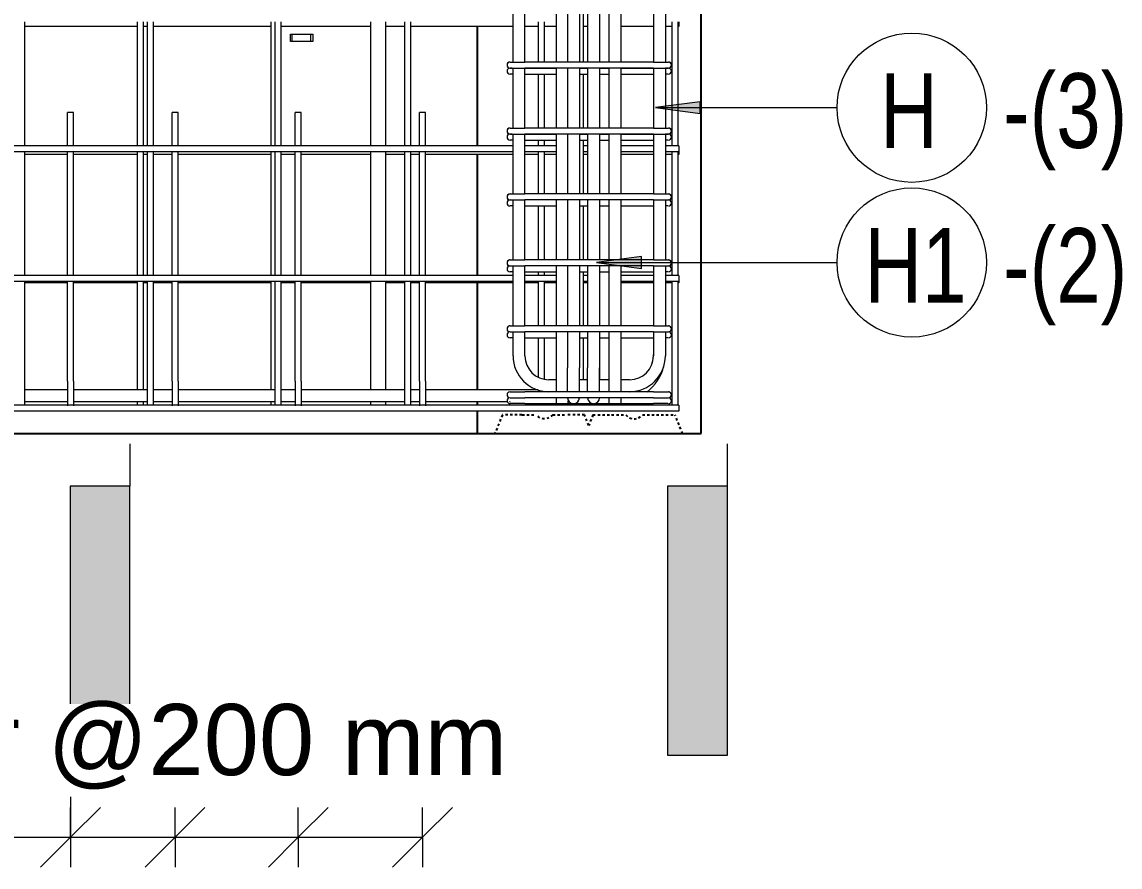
# Model space of a CAD drawing. Header units: millimetres. Extents: x 1454 to 26503, y -2036 to 18825.
# Drawn here: x 4929 to 6399, y -1975 to -844 of the extents above; entities that cross this region are included whole.
import ezdxf

# ---------------------------------------------------------------- set-up
doc = ezdxf.new("R2010")
doc.units = ezdxf.units.MM
doc.linetypes.add('Dash', pattern=[6.36, 3.18, -3.18])
for name, color, linetype, lineweight in [('A-ANNO-DIMS', 211, 'Continuous', 9), ('A-ANNO-DIMS-40', 211, 'Continuous', 9), ('A-GENM', 13, 'Continuous', 18), ('A-WALL', 113, 'Continuous', 25), ('A-WALL-HDLN', 110, 'Dash', 25), ('G-ANNO-SYMB', 111, 'Continuous', 9), ('S-RBAR', 171, 'Continuous', 18), ('S-RBAR-IDEN', 171, 'Continuous', 9)]:
    doc.layers.add(name, color=color, linetype=linetype, lineweight=lineweight)
doc.styles.add('Arial_1', font='arial.ttf', dxfattribs={"height": 95.25})
doc.styles.add('Nirmala UI Semilight', font='NirmalaS.ttf', dxfattribs={"width": 0.8, "height": 100})
doc.dimstyles.new('Arrow_Filled_-_2_5_NI_UI', dxfattribs={"dimscale": 304.8, "dimtxt": 104.736395, "dimasz": 0.262467, "dimexe": 0.131234, "dimexo": 0.0625, "dimgap": 0.131234, "dimtad": 1, "dimdec": 4, "dimzin": 0, "dimdsep": 46, "dimtxsty": 'Nirmala UI Semilight', "dimblk1": 'OBLIQUE', "dimblk2": 'OBLIQUE', "dimsah": 1, "dimcen": 0.09, "dimazin": 0, "dimtfac": 1, "dimtdec": 4, "dimtix": 1, "dimtmove": 0, "dimatfit": 3, "dimfxl": 0.131234, "dimfxlon": 1, "dimtvp": 1, "dimtolj": 1, "dimtzin": 0, "dimarcsym": 2})

# ---------------------------------------------------------------- blocks, each defined once
blk = doc.blocks.new('RR spread anchor face based - RR-SA-2_5-150-1876458-Elevation Front 1')
at = {"layer": 'A-GENM'}
for p, q in [((5288.8, 630), (5291.3, 630)), ((5288.8, 620), (5288.8, 630)), ((5291.3, 620), (5288.8, 620)), ((5291.3, 630), (5316.3, 630)), ((5291.3, 620), (5291.3, 630)), ((5316.3, 620), (5291.3, 620)), ((5316.3, 630), (5318.8, 630)), ((5316.3, 620), (5316.3, 630)), ((5318.8, 620), (5316.3, 620)), ((5318.8, 630), (5318.8, 620))]:
    blk.add_line(p, q, dxfattribs=at)
blk = doc.blocks.new('Detail View - M_Section Tail - Filled Horizontal-14034-Elevation Front 1')
at = {"layer": 'G-ANNO-SYMB'}
blk.add_hatch(color=256, dxfattribs=at).paths.add_polyline_path([(4275.8, 3669.7), (4275.8, 3749.7), (3915.8, 3749.7), (3915.8, 3669.7)])
for p, q in [((3915.8, 3669.7), (3915.8, 3749.7)), ((3915.8, 3749.7), (4275.8, 3749.7)), ((4275.8, 3749.7), (4275.8, 3669.7)), ((4275.8, 3669.7), (3915.8, 3669.7))]:
    blk.add_line(p, q, dxfattribs=at)
blk = doc.blocks.new('DIMBLOCK9-Elevation Front 1')
at = {"layer": 'A-ANNO-DIMS-40'}
for p, q in [((4783.2, -1935.5), (4823.2, -1895.5)), ((4783.2, -1935.5), (4783.2, -1895.5)), ((4994.4, -1935.5), (5034.4, -1895.5)), ((4994.4, -1935.5), (4994.4, -1895.5)), ((4783.2, -1935.5), (4743.2, -1975.5)), ((4783.2, -1935.5), (4994.4, -1935.5)), ((4783.2, -1935.5), (4783.2, -1975.5)), ((4994.4, -1935.5), (4954.4, -1975.5)), ((4994.4, -1935.5), (4994.4, -1975.5))]:
    blk.add_line(p, q, dxfattribs=at)
blk = doc.blocks.new('_Oblique')
at = {"color": 0, "linetype": 'ByBlock', "lineweight": -2}
blk.add_line((-0.5, -0.5), (0.5, 0.5), dxfattribs=at)
blk = doc.blocks.new('DIMBLOCK10-Elevation Front 1')
at = {"layer": 'A-ANNO-DIMS-40'}
for p, q in [((4994.4, -1935.5), (5034.4, -1895.5)), ((4994.4, -1935.5), (4994.4, -1895.5)), ((5134.4, -1935.5), (5174.4, -1895.5)), ((5134.4, -1935.5), (5134.4, -1895.5)), ((4994.4, -1935.5), (4954.4, -1975.5)), ((4994.4, -1935.5), (5134.4, -1935.5)), ((4994.4, -1935.5), (4994.4, -1975.5)), ((5134.4, -1935.5), (5094.4, -1975.5)), ((5134.4, -1935.5), (5134.4, -1975.5))]:
    blk.add_line(p, q, dxfattribs=at)
blk = doc.blocks.new('DIMBLOCK11-Elevation Front 1')
at = {"layer": 'A-ANNO-DIMS-40'}
for p, q in [((5134.4, -1935.5), (5174.4, -1895.5)), ((5134.4, -1935.5), (5134.4, -1895.5)), ((5299.4, -1935.5), (5339.4, -1895.5)), ((5299.4, -1935.5), (5299.4, -1895.5)), ((5134.4, -1935.5), (5094.4, -1975.5)), ((5134.4, -1935.5), (5299.4, -1935.5)), ((5134.4, -1935.5), (5134.4, -1975.5)), ((5299.4, -1935.5), (5259.4, -1975.5)), ((5299.4, -1935.5), (5299.4, -1975.5))]:
    blk.add_line(p, q, dxfattribs=at)
blk = doc.blocks.new('DIMBLOCK12-Elevation Front 1')
at = {"layer": 'A-ANNO-DIMS-40'}
for p, q in [((5299.4, -1935.5), (5339.4, -1895.5)), ((5299.4, -1935.5), (5299.4, -1895.5)), ((5465.6, -1935.5), (5505.6, -1895.5)), ((5465.6, -1935.5), (5465.6, -1895.5)), ((5299.4, -1935.5), (5259.4, -1975.5)), ((5299.4, -1935.5), (5465.6, -1935.5)), ((5299.4, -1935.5), (5299.4, -1975.5)), ((5465.6, -1935.5), (5425.6, -1975.5)), ((5465.6, -1935.5), (5465.6, -1975.5))]:
    blk.add_line(p, q, dxfattribs=at)
blk = doc.blocks.new('M_Rebar Tag_rfa MARK - ARROW-794226-Elevation Front 1')
at = {"layer": 'S-RBAR-IDEN'}
blk.add_circle((2715.3, 3901), 100, dxfattribs=at)

msp = doc.modelspace()

# ---------------------------------------------------------------- hatches: boundary and pattern name
at = {"layer": 'S-RBAR-IDEN'}
for points in [[(5777.52346, -958.57542), (5837.52346, -966.47457), (5837.52346, -950.67627)], [(5698.80004, -1165.88772), (5758.80004, -1173.78687), (5758.80004, -1157.98857)]]:
    msp.add_hatch(color=256, dxfattribs=at).paths.add_polyline_path(points)

# ---------------------------------------------------------------- linework, layer by layer
at = {"layer": 'A-WALL'}
for p, q in [((5838.8071, -1395), (5838.8071, -388)), ((5538.8071, -849.72414), (5538.8071, -1009.53846)), ((5538.8071, -1021.48276), (5538.8071, -1183.26923)), ((5538.8071, -1193.24138), (5538.8071, -1336.5)), ((5538.8071, -1352.5), (5538.8071, -1357)), ((5538.8071, -1365), (5538.8071, -1395)), ((4338.8071, -1395), (5838.8071, -1395))]:
    msp.add_line(p, q, dxfattribs=at)
at = {"layer": 'A-WALL-HDLN'}
for p, q in [((5572.59172, -1370), (5562.59172, -1395)), ((5598.80156, -1370), (5572.59172, -1370)), ((5598.80773, -1370), (5617.63904, -1370)), ((5639.97516, -1370), (5658.80647, -1370)), ((5682.59172, -1370), (5658.81264, -1370)), ((5688.19941, -1384.01922), (5682.59172, -1370)), ((5693.8071, -1370), (5688.19941, -1384.01922)), ((5693.8071, -1370), (5718.80156, -1370)), ((5718.80773, -1370), (5737.63904, -1370)), ((5759.97516, -1370), (5778.80647, -1370)), ((5778.81264, -1370), (5803.8071, -1370)), ((5813.8071, -1395), (5803.8071, -1370))]:
    msp.add_line(p, q, dxfattribs=at)
at = {"layer": 'A-WALL-HDLN', "flags": 128}
for points in [[(5639.97516, -1370), (5636.88032, -1372.62389), (5633.68967, -1374.39065), (5630.44109, -1375.2793), (5627.17311, -1375.2793), (5623.92453, -1374.39065), (5620.73389, -1372.62389), (5617.63904, -1370)], [(5737.63904, -1370), (5740.73389, -1372.62389), (5743.92453, -1374.39065), (5747.17311, -1375.2793), (5750.44109, -1375.2793), (5753.68967, -1374.39065), (5756.88032, -1372.62389), (5759.97516, -1370)]]:
    msp.add_lwpolyline(points, dxfattribs=at)
at = {"layer": 'G-ANNO-SYMB'}
for p, q in [((5073.70474, -1408.6612), (5073.70474, -1465.62586)), ((5873.70474, -1408.6612), (5873.70474, -1465.62586))]:
    msp.add_line(p, q, dxfattribs=at)
at = {"layer": 'S-RBAR'}
for p, q in [((5586.8071, -897.55505), (5586.8071, -817.24446)), ((5602.8071, -897.55505), (5602.8071, -817.24446)), ((5644.83655, -897.55505), (5644.83655, -817.24446)), ((5659.79187, -817.24446), (5659.79187, -897.55505)), ((5675.79187, -817.24446), (5675.79187, -897.55505)), ((5686.69239, -817.24446), (5686.69239, -897.55505)), ((5702.69239, -817.24446), (5702.69239, -897.55505)), ((5715.45117, -897.55505), (5715.45117, -817.24446)), ((5731.45117, -897.55505), (5731.45117, -817.24446)), ((5774.8071, -817.24446), (5774.8071, -897.55505)), ((5790.8071, -817.24446), (5790.8071, -897.55505)), ((5681.37567, -897.55505), (5681.37567, -825.43359)), ((5702.86686, -897.55505), (5702.86686, -825.43359)), ((4933.41794, -1009.53846), (4933.41794, -843.80769)), ((5084.28822, -849.72414), (4933.41794, -849.72414)), ((5084.28822, -1009.53846), (5084.28822, -843.80769)), ((5092.28822, -1009.53846), (5092.28822, -843.80769)), ((5097.62156, -849.72414), (5092.28822, -849.72414)), ((5097.62156, -1009.53846), (5097.62156, -843.80769)), ((5105.62156, -1009.53846), (5105.62156, -843.80769)), ((5263.1585, -849.72414), (5105.62156, -849.72414)), ((5263.1585, -1009.53846), (5263.1585, -843.80769)), ((5268.26267, -1009.53846), (5268.26267, -843.80769)), ((5276.26267, -1009.53846), (5276.26267, -843.80769)), ((5396.6296, -849.72414), (5276.26267, -849.72414)), ((5396.6296, -1009.53846), (5396.6296, -843.80769)), ((5416.6296, -1009.53846), (5416.6296, -843.80769)), ((5442.02878, -849.72414), (5416.6296, -849.72414)), ((5442.02878, -1009.53846), (5442.02878, -843.80769)), ((5450.02878, -1009.53846), (5450.02878, -843.80769)), ((5586.8071, -849.72414), (5450.02878, -849.72414)), ((5620.89907, -849.72414), (5602.8071, -849.72414)), ((5620.89907, -897.55505), (5620.89907, -843.80769)), ((5628.89907, -897.55505), (5628.89907, -843.80769)), ((5644.83655, -849.72414), (5628.89907, -849.72414)), ((5686.69239, -849.72414), (5681.37567, -849.72414)), ((5774.8071, -849.72414), (5731.45117, -849.72414)), ((5799.76935, -849.72414), (5790.8071, -849.72414)), ((5799.76935, -1009.53846), (5799.76935, -843.80769)), ((5807.76935, -1009.53846), (5807.76935, -843.80769)), ((5808.8071, -849.72414), (5807.76935, -849.72414)), ((5808.8071, -843.80769), (5808.8071, -849.72414)), ((5582.8071, -897.55505), (5588.66497, -897.55505)), ((5582.8071, -897.55505), (5588.66497, -897.55505)), ((5582.8071, -905.55505), (5602.8071, -905.55505)), ((5582.8071, -905.55505), (5602.8071, -905.55505)), ((5585.61503, -905.68359), (5582.8071, -905.68359)), ((5586.8071, -985.86565), (5586.8071, -905.55505)), ((5588.66497, -897.55505), (5602.8071, -897.55505)), ((5774.8071, -897.55505), (5602.8071, -897.55505)), ((5774.8071, -905.55505), (5602.8071, -905.55505)), ((5602.8071, -985.86565), (5602.8071, -905.55505)), ((5602.8071, -905.68359), (5644.83655, -905.68359)), ((5644.83655, -985.86565), (5644.83655, -905.55505)), ((5659.79187, -905.55505), (5659.79187, -985.86565)), ((5675.79187, -905.55505), (5675.79187, -985.86565)), ((5675.79187, -905.68359), (5686.69239, -905.68359)), ((5686.69239, -905.55505), (5686.69239, -985.86565)), ((5702.69239, -905.55505), (5702.69239, -985.86565)), ((5702.69239, -905.68359), (5715.45117, -905.68359)), ((5715.45117, -985.86565), (5715.45117, -905.55505)), ((5731.45117, -985.86565), (5731.45117, -905.55505)), ((5731.45117, -905.68359), (5774.8071, -905.68359)), ((5774.8071, -897.55505), (5794.8071, -897.55505)), ((5774.8071, -905.55505), (5794.8071, -905.55505)), ((5774.8071, -905.55505), (5774.8071, -985.86565)), ((5790.8071, -905.55505), (5790.8071, -985.86565)), ((5794.8071, -905.68359), (5791.10732, -905.68359)), ((5585.61503, -913.68359), (5582.8071, -913.68359)), ((5602.8071, -913.68359), (5644.83655, -913.68359)), ((5620.89907, -985.86565), (5620.89907, -913.68359)), ((5628.89907, -985.86565), (5628.89907, -913.68359)), ((5675.79187, -913.68359), (5686.69239, -913.68359)), ((5681.37567, -985.86565), (5681.37567, -913.68359)), ((5702.69239, -913.68359), (5715.45117, -913.68359)), ((5702.86686, -985.86565), (5702.86686, -913.68359)), ((5731.45117, -913.68359), (5774.8071, -913.68359)), ((5794.12562, -913.68359), (5791.3423, -913.68359)), ((4998.43224, -965), (4990.43224, -965)), ((4990.43224, -1009.53846), (4990.43224, -965)), ((4998.43224, -1009.53846), (4998.43224, -965)), ((5138.40348, -965), (5130.40348, -965)), ((5130.40348, -1009.53846), (5130.40348, -965)), ((5138.40348, -1009.53846), (5138.40348, -965)), ((5303.37471, -965), (5295.37471, -965)), ((5295.37471, -1009.53846), (5295.37471, -965)), ((5303.37471, -1009.53846), (5303.37471, -965)), ((5469.59594, -965), (5461.59594, -965)), ((5461.59594, -1009.53846), (5461.59594, -965)), ((5469.59594, -1009.53846), (5469.59594, -965)), ((5582.8071, -985.86565), (5588.66497, -985.86565)), ((5582.8071, -985.86565), (5588.66497, -985.86565)), ((5582.8071, -993.86565), (5602.8071, -993.86565)), ((5582.8071, -993.86565), (5602.8071, -993.86565)), ((5585.61503, -993.93359), (5582.8071, -993.93359)), ((5586.8071, -1074.17625), (5586.8071, -993.86565)), ((5588.66497, -985.86565), (5602.8071, -985.86565)), ((5774.8071, -985.86565), (5602.8071, -985.86565)), ((5774.8071, -993.86565), (5602.8071, -993.86565)), ((5602.8071, -1074.17625), (5602.8071, -993.86565)), ((5602.8071, -993.93359), (5644.83655, -993.93359)), ((5644.83655, -1074.17625), (5644.83655, -993.86565)), ((5659.79187, -993.86565), (5659.79187, -1074.17625)), ((5675.79187, -993.86565), (5675.79187, -1074.17625)), ((5675.79187, -993.93359), (5686.69239, -993.93359)), ((5686.69239, -993.86565), (5686.69239, -1074.17625)), ((5702.69239, -993.86565), (5702.69239, -1074.17625)), ((5702.69239, -993.93359), (5715.45117, -993.93359)), ((5715.45117, -1074.17625), (5715.45117, -993.86565)), ((5731.45117, -1074.17625), (5731.45117, -993.86565)), ((5731.45117, -993.93359), (5774.8071, -993.93359)), ((5774.8071, -985.86565), (5794.8071, -985.86565)), ((5774.8071, -993.86565), (5794.8071, -993.86565)), ((5774.8071, -993.86565), (5774.8071, -1074.17625)), ((5790.8071, -993.86565), (5790.8071, -1074.17625)), ((5794.8071, -993.93359), (5791.10732, -993.93359)), ((5586.8071, -1009.53846), (4408.8071, -1009.53846)), ((5585.61503, -1001.93359), (5582.8071, -1001.93359)), ((5602.8071, -1001.93359), (5644.83655, -1001.93359)), ((5644.83655, -1009.53846), (5602.8071, -1009.53846)), ((5620.89907, -1009.53846), (5620.89907, -1001.93359)), ((5628.89907, -1009.53846), (5628.89907, -1001.93359)), ((5675.79187, -1001.93359), (5686.69239, -1001.93359)), ((5681.37567, -1074.17625), (5681.37567, -1001.93359)), ((5686.69239, -1009.53846), (5681.37567, -1009.53846)), ((5702.69239, -1001.93359), (5715.45117, -1001.93359)), ((5702.86686, -1074.17625), (5702.86686, -1001.93359)), ((5731.45117, -1001.93359), (5774.8071, -1001.93359)), ((5774.8071, -1009.53846), (5731.45117, -1009.53846)), ((5808.8071, -1009.53846), (5790.8071, -1009.53846)), ((5794.12562, -1001.93359), (5791.3423, -1001.93359)), ((5808.8071, -1009.53846), (5808.8071, -1017.53846)), ((5586.8071, -1017.53846), (4408.8071, -1017.53846)), ((4933.41794, -1183.26923), (4933.41794, -1017.53846)), ((4990.43224, -1021.48276), (4933.41794, -1021.48276)), ((4990.43224, -1183.26923), (4990.43224, -1017.53846)), ((4998.43224, -1183.26923), (4998.43224, -1017.53846)), ((5084.28822, -1021.48276), (4998.43224, -1021.48276)), ((5084.28822, -1183.26923), (5084.28822, -1017.53846)), ((5092.28822, -1183.26923), (5092.28822, -1017.53846)), ((5097.62156, -1021.48276), (5092.28822, -1021.48276)), ((5097.62156, -1183.26923), (5097.62156, -1017.53846)), ((5105.62156, -1183.26923), (5105.62156, -1017.53846)), ((5130.40348, -1021.48276), (5105.62156, -1021.48276)), ((5130.40348, -1183.26923), (5130.40348, -1017.53846)), ((5138.40348, -1183.26923), (5138.40348, -1017.53846)), ((5263.1585, -1021.48276), (5138.40348, -1021.48276)), ((5263.1585, -1183.26923), (5263.1585, -1017.53846)), ((5268.26267, -1183.26923), (5268.26267, -1017.53846)), ((5276.26267, -1183.26923), (5276.26267, -1017.53846)), ((5295.37471, -1021.48276), (5276.26267, -1021.48276)), ((5295.37471, -1183.26923), (5295.37471, -1017.53846)), ((5303.37471, -1183.26923), (5303.37471, -1017.53846)), ((5396.6296, -1021.48276), (5303.37471, -1021.48276)), ((5396.6296, -1183.26923), (5396.6296, -1017.53846)), ((5416.6296, -1183.26923), (5416.6296, -1017.53846)), ((5442.02878, -1021.48276), (5416.6296, -1021.48276)), ((5442.02878, -1183.26923), (5442.02878, -1017.53846)), ((5450.02878, -1183.26923), (5450.02878, -1017.53846)), ((5461.59594, -1021.48276), (5450.02878, -1021.48276)), ((5461.59594, -1183.26923), (5461.59594, -1017.53846)), ((5469.59594, -1183.26923), (5469.59594, -1017.53846)), ((5586.8071, -1021.48276), (5469.59594, -1021.48276)), ((5644.83655, -1017.53846), (5602.8071, -1017.53846)), ((5620.89907, -1021.48276), (5602.8071, -1021.48276)), ((5620.89907, -1074.17625), (5620.89907, -1017.53846)), ((5628.89907, -1074.17625), (5628.89907, -1017.53846)), ((5644.83655, -1021.48276), (5628.89907, -1021.48276)), ((5686.69239, -1017.53846), (5681.37567, -1017.53846)), ((5686.69239, -1021.48276), (5681.37567, -1021.48276)), ((5774.8071, -1017.53846), (5731.45117, -1017.53846)), ((5774.8071, -1021.48276), (5731.45117, -1021.48276)), ((5808.8071, -1017.53846), (5790.8071, -1017.53846)), ((5799.76935, -1021.48276), (5790.8071, -1021.48276)), ((5799.76935, -1183.26923), (5799.76935, -1017.53846)), ((5807.76935, -1183.26923), (5807.76935, -1017.53846)), ((5808.8071, -1021.48276), (5807.76935, -1021.48276)), ((5808.8071, -1017.53846), (5808.8071, -1021.48276)), ((5582.8071, -1074.17625), (5588.66497, -1074.17625)), ((5582.8071, -1074.17625), (5588.66497, -1074.17625)), ((5582.8071, -1082.17625), (5602.8071, -1082.17625)), ((5582.8071, -1082.17625), (5602.8071, -1082.17625)), ((5586.8071, -1162.48685), (5586.8071, -1082.17625)), ((5588.66497, -1074.17625), (5602.8071, -1074.17625)), ((5774.8071, -1074.17625), (5602.8071, -1074.17625)), ((5774.8071, -1082.17625), (5602.8071, -1082.17625)), ((5602.8071, -1162.48685), (5602.8071, -1082.17625)), ((5644.83655, -1162.48685), (5644.83655, -1082.17625)), ((5659.79187, -1082.17625), (5659.79187, -1162.48685)), ((5675.79187, -1082.17625), (5675.79187, -1162.48685)), ((5686.69239, -1082.17625), (5686.69239, -1162.48685)), ((5702.69239, -1082.17625), (5702.69239, -1162.48685)), ((5715.45117, -1162.48685), (5715.45117, -1082.17625)), ((5731.45117, -1162.48685), (5731.45117, -1082.17625)), ((5774.8071, -1074.17625), (5794.8071, -1074.17625)), ((5774.8071, -1082.17625), (5794.8071, -1082.17625)), ((5774.8071, -1082.17625), (5774.8071, -1162.48685)), ((5790.8071, -1082.17625), (5790.8071, -1162.48685)), ((5585.61503, -1090.18359), (5582.8071, -1090.18359)), ((5602.8071, -1090.18359), (5644.83655, -1090.18359)), ((5620.89907, -1162.48685), (5620.89907, -1090.18359)), ((5628.89907, -1162.48685), (5628.89907, -1090.18359)), ((5675.79187, -1090.18359), (5686.69239, -1090.18359)), ((5681.37567, -1162.48685), (5681.37567, -1090.18359)), ((5702.69239, -1090.18359), (5715.45117, -1090.18359)), ((5702.86686, -1162.48685), (5702.86686, -1090.18359)), ((5731.45117, -1090.18359), (5774.8071, -1090.18359)), ((5794.12562, -1090.18359), (5791.3423, -1090.18359)), ((5582.8071, -1162.48685), (5588.66497, -1162.48685)), ((5582.8071, -1162.48685), (5588.66497, -1162.48685)), ((5582.8071, -1170.48685), (5602.8071, -1170.48685)), ((5582.8071, -1170.48685), (5602.8071, -1170.48685)), ((5586.8071, -1250.79745), (5586.8071, -1170.48685)), ((5588.66497, -1162.48685), (5602.8071, -1162.48685)), ((5774.8071, -1162.48685), (5602.8071, -1162.48685)), ((5774.8071, -1170.48685), (5602.8071, -1170.48685)), ((5602.8071, -1250.79745), (5602.8071, -1170.48685)), ((5644.83655, -1250.79745), (5644.83655, -1170.48685)), ((5659.79187, -1170.48685), (5659.79187, -1250.79745)), ((5675.79187, -1170.48685), (5675.79187, -1250.79745)), ((5686.69239, -1170.48685), (5686.69239, -1250.79745)), ((5702.69239, -1170.48685), (5702.69239, -1250.79745)), ((5715.45117, -1250.79745), (5715.45117, -1170.48685)), ((5731.45117, -1250.79745), (5731.45117, -1170.48685)), ((5774.8071, -1162.48685), (5794.8071, -1162.48685)), ((5774.8071, -1170.48685), (5794.8071, -1170.48685)), ((5774.8071, -1170.48685), (5774.8071, -1250.79745)), ((5790.8071, -1170.48685), (5790.8071, -1250.79745)), ((5586.8071, -1183.26923), (4408.8071, -1183.26923)), ((5585.61503, -1178.43359), (5582.8071, -1178.43359)), ((5602.8071, -1178.43359), (5644.83655, -1178.43359)), ((5644.83655, -1183.26923), (5602.8071, -1183.26923)), ((5620.89907, -1183.26923), (5620.89907, -1178.43359)), ((5628.89907, -1183.26923), (5628.89907, -1178.43359)), ((5675.79187, -1178.43359), (5686.69239, -1178.43359)), ((5681.37567, -1250.79745), (5681.37567, -1178.43359)), ((5686.69239, -1183.26923), (5681.37567, -1183.26923)), ((5702.69239, -1178.43359), (5715.45117, -1178.43359)), ((5702.86686, -1250.79745), (5702.86686, -1178.43359)), ((5731.45117, -1178.43359), (5774.8071, -1178.43359)), ((5774.8071, -1183.26923), (5731.45117, -1183.26923)), ((5808.8071, -1183.26923), (5790.8071, -1183.26923)), ((5794.12562, -1178.43359), (5791.3423, -1178.43359)), ((5808.8071, -1183.26923), (5808.8071, -1191.26923)), ((5586.8071, -1191.26923), (4408.8071, -1191.26923)), ((4933.41794, -1357), (4933.41794, -1191.26923)), ((4990.43224, -1193.24138), (4933.41794, -1193.24138)), ((4990.43224, -1325), (4990.43224, -1191.26923)), ((4998.43224, -1325), (4998.43224, -1191.26923)), ((5084.28822, -1193.24138), (4998.43224, -1193.24138)), ((5084.28822, -1336.5), (5084.28822, -1191.26923)), ((5092.28822, -1336.5), (5092.28822, -1191.26923)), ((5097.62156, -1193.24138), (5092.28822, -1193.24138)), ((5097.62156, -1357), (5097.62156, -1191.26923)), ((5105.62156, -1357), (5105.62156, -1191.26923)), ((5130.40348, -1193.24138), (5105.62156, -1193.24138)), ((5130.40348, -1325), (5130.40348, -1191.26923)), ((5138.40348, -1325), (5138.40348, -1191.26923)), ((5263.1585, -1193.24138), (5138.40348, -1193.24138)), ((5263.1585, -1336.5), (5263.1585, -1191.26923)), ((5268.26267, -1357), (5268.26267, -1191.26923)), ((5276.26267, -1357), (5276.26267, -1191.26923)), ((5295.37471, -1193.24138), (5276.26267, -1193.24138)), ((5295.37471, -1325), (5295.37471, -1191.26923)), ((5303.37471, -1325), (5303.37471, -1191.26923)), ((5396.6296, -1193.24138), (5303.37471, -1193.24138)), ((5396.6296, -1336.5), (5396.6296, -1191.26923)), ((5416.6296, -1336.5), (5416.6296, -1191.26923)), ((5442.02878, -1193.24138), (5416.6296, -1193.24138)), ((5442.02878, -1357), (5442.02878, -1191.26923)), ((5450.02878, -1357), (5450.02878, -1191.26923)), ((5461.59594, -1193.24138), (5450.02878, -1193.24138)), ((5461.59594, -1325), (5461.59594, -1191.26923)), ((5469.59594, -1325), (5469.59594, -1191.26923)), ((5586.8071, -1193.24138), (5469.59594, -1193.24138)), ((5644.83655, -1191.26923), (5602.8071, -1191.26923)), ((5620.89907, -1193.24138), (5602.8071, -1193.24138)), ((5620.89907, -1250.79745), (5620.89907, -1191.26923)), ((5628.89907, -1250.79745), (5628.89907, -1191.26923)), ((5644.83655, -1193.24138), (5628.89907, -1193.24138)), ((5686.69239, -1191.26923), (5681.37567, -1191.26923)), ((5686.69239, -1193.24138), (5681.37567, -1193.24138)), ((5774.8071, -1191.26923), (5731.45117, -1191.26923)), ((5774.8071, -1193.24138), (5731.45117, -1193.24138)), ((5808.8071, -1191.26923), (5790.8071, -1191.26923)), ((5799.76935, -1193.24138), (5790.8071, -1193.24138)), ((5799.76935, -1357), (5799.76935, -1191.26923)), ((5807.76935, -1357), (5807.76935, -1191.26923)), ((5808.8071, -1193.24138), (5807.76935, -1193.24138)), ((5808.8071, -1191.26923), (5808.8071, -1193.24138)), ((5582.8071, -1250.79745), (5588.66497, -1250.79745)), ((5582.8071, -1250.79745), (5588.66497, -1250.79745)), ((5582.8071, -1258.79745), (5602.8071, -1258.79745)), ((5582.8071, -1258.79745), (5602.8071, -1258.79745)), ((5586.8071, -1290.93359), (5586.8071, -1258.79745)), ((5588.66497, -1250.79745), (5602.8071, -1250.79745)), ((5774.8071, -1250.79745), (5602.8071, -1250.79745)), ((5774.8071, -1258.79745), (5602.8071, -1258.79745)), ((5602.8071, -1290.93359), (5602.8071, -1258.79745)), ((5644.83655, -1339.10805), (5644.83655, -1258.79745)), ((5659.79187, -1258.79745), (5659.79187, -1307)), ((5675.79187, -1258.79745), (5675.79187, -1307)), ((5686.69239, -1258.79745), (5686.69239, -1307)), ((5702.69239, -1258.79745), (5702.69239, -1307)), ((5715.45117, -1339.10805), (5715.45117, -1258.79745)), ((5731.45117, -1339.10805), (5731.45117, -1258.79745)), ((5774.8071, -1250.79745), (5794.8071, -1250.79745)), ((5774.8071, -1258.79745), (5794.8071, -1258.79745)), ((5774.8071, -1258.79745), (5774.8071, -1290.93359)), ((5790.8071, -1258.79745), (5790.8071, -1290.93359)), ((5585.61503, -1266.68359), (5582.8071, -1266.68359)), ((5602.8071, -1266.68359), (5644.83655, -1266.68359)), ((5620.89907, -1319.51293), (5620.89907, -1266.68359)), ((5628.89907, -1322.15579), (5628.89907, -1266.68359)), ((5675.79187, -1266.68359), (5686.69239, -1266.68359)), ((5681.37567, -1322.93359), (5681.37567, -1266.68359)), ((5702.69239, -1266.68359), (5715.45117, -1266.68359)), ((5702.86686, -1322.93359), (5702.86686, -1266.68359)), ((5731.45117, -1266.68359), (5774.8071, -1266.68359)), ((5794.12562, -1266.68359), (5791.3423, -1266.68359)), ((5659.79187, -1339.68976), (5659.79187, -1307)), ((5675.79187, -1339.68976), (5675.79187, -1307)), ((5686.69239, -1339.68976), (5686.69239, -1307)), ((5702.69239, -1339.68976), (5702.69239, -1307)), ((5644.83655, -1322.93359), (5634.8071, -1322.93359)), ((5686.69239, -1322.93359), (5675.79187, -1322.93359)), ((5715.45117, -1322.93359), (5702.69239, -1322.93359)), ((5742.8071, -1322.93359), (5731.45117, -1322.93359)), ((4990.43224, -1336.5), (4933.41794, -1336.5)), ((4990.43224, -1325), (4990.43224, -1357.65878)), ((4998.43224, -1325), (4998.43224, -1357.65878)), ((5097.62156, -1336.5), (4998.43224, -1336.5)), ((5130.40348, -1336.5), (5105.62156, -1336.5)), ((5130.40348, -1325), (5130.40348, -1357.65878)), ((5138.40348, -1325), (5138.40348, -1357.65878)), ((5268.26267, -1336.5), (5138.40348, -1336.5)), ((5295.37471, -1336.5), (5276.26267, -1336.5)), ((5295.37471, -1325), (5295.37471, -1357.65878)), ((5303.37471, -1325), (5303.37471, -1357.65878)), ((5442.02878, -1336.5), (5303.37471, -1336.5)), ((5461.59594, -1336.5), (5450.02878, -1336.5)), ((5461.59594, -1325), (5461.59594, -1357.65878)), ((5469.59594, -1325), (5469.59594, -1357.65878)), ((5620.45716, -1336.5), (5469.59594, -1336.5)), ((5582.8071, -1339.10805), (5588.66497, -1339.10805)), ((5582.8071, -1339.10805), (5588.66497, -1339.10805)), ((5582.8071, -1347.10805), (5602.8071, -1347.10805)), ((5582.8071, -1347.10805), (5602.8071, -1347.10805)), ((5588.66497, -1339.10805), (5602.8071, -1339.10805)), ((5774.8071, -1339.10805), (5602.8071, -1339.10805)), ((5774.8071, -1347.10805), (5602.8071, -1347.10805)), ((5644.83655, -1338.93359), (5634.8071, -1338.93359)), ((5644.83655, -1355), (5644.83655, -1347.10805)), ((5660.83655, -1348.9689), (5660.83655, -1347.10805)), ((5660.83655, -1355), (5660.83655, -1351)), ((5686.69239, -1338.93359), (5675.79187, -1338.93359)), ((5715.45117, -1338.93359), (5702.69239, -1338.93359)), ((5715.45117, -1355), (5715.45117, -1347.10805)), ((5742.8071, -1338.93359), (5731.45117, -1338.93359)), ((5731.45117, -1355), (5731.45117, -1347.10805)), ((5774.8071, -1339.10805), (5794.8071, -1339.10805)), ((5774.8071, -1347.10805), (5794.8071, -1347.10805)), ((5808.8071, -1357), (4408.8071, -1357)), ((5808.8071, -1365), (4408.8071, -1365)), ((4990.43224, -1352.5), (4933.41794, -1352.5)), ((5097.62156, -1352.5), (4998.43224, -1352.5)), ((5084.28822, -1357), (5084.28822, -1352.5)), ((5092.28822, -1357), (5092.28822, -1352.5)), ((5130.40348, -1352.5), (5105.62156, -1352.5)), ((5268.26267, -1352.5), (5138.40348, -1352.5)), ((5263.1585, -1357), (5263.1585, -1352.5)), ((5295.37471, -1352.5), (5276.26267, -1352.5)), ((5442.02878, -1352.5), (5303.37471, -1352.5)), ((5396.6296, -1357), (5396.6296, -1352.5)), ((5416.6296, -1357), (5416.6296, -1352.5)), ((5461.59594, -1352.5), (5450.02878, -1352.5)), ((5579.35095, -1352.5), (5469.59594, -1352.5)), ((5582.8071, -1352.5), (5582.07427, -1352.5)), ((5588.66497, -1354.93359), (5582.8071, -1354.93359)), ((5602.8071, -1354.93359), (5588.66497, -1354.93359)), ((5602.8071, -1354.93359), (5644.83655, -1354.93359)), ((5620.89907, -1357), (5620.89907, -1354.93359)), ((5628.89907, -1357), (5628.89907, -1354.93359)), ((5660.83655, -1355), (5644.83655, -1355)), ((5660.83655, -1354.93359), (5667.28746, -1354.93359)), ((5663.79509, -1355), (5660.83655, -1355)), ((5681.37567, -1355), (5665.37567, -1355)), ((5668.29627, -1354.93359), (5694.18799, -1354.93359)), ((5695.1968, -1354.93359), (5715.45117, -1354.93359)), ((5715.45117, -1355), (5702.86686, -1355)), ((5731.45117, -1355), (5715.45117, -1355)), ((5731.45117, -1354.93359), (5774.8071, -1354.93359)), ((5788.94924, -1354.93359), (5774.8071, -1354.93359)), ((5794.12562, -1354.93359), (5788.94924, -1354.93359)), ((5808.8071, -1357), (5808.8071, -1365))]:
    msp.add_line(p, q, dxfattribs=at)
for centre, radius, start, end in [((5582.8071, -901.55505), 4, 90, 270), ((5582.8071, -901.55505), 4, 90, 270), ((5582.8071, -909.68359), 4, 90, 270), ((5582.8071, -901.55505), 4, 120, 165), ((5582.8071, -901.55505), 4, 195, 240), ((5582.8071, -901.55505), 4, 90, 105), ((5794.8071, -901.55505), 4, 75, 90), ((5794.8071, -901.55505), 4, 270, 90), ((5794.8071, -909.68359), 4, 270, 90), ((5794.8071, -901.55505), 4, 15, 60), ((5794.8071, -901.55505), 4, 300, 345), ((5582.8071, -989.86565), 4, 90, 270), ((5582.8071, -989.86565), 4, 90, 270), ((5582.8071, -997.93359), 4, 90, 270), ((5582.8071, -989.86565), 4, 120, 165), ((5582.8071, -989.86565), 4, 195, 240), ((5582.8071, -989.86565), 4, 90, 105), ((5794.8071, -989.86565), 4, 75, 90), ((5794.8071, -989.86565), 4, 270, 90), ((5794.8071, -997.93359), 4, 270, 90), ((5794.8071, -989.86565), 4, 15, 60), ((5794.8071, -989.86565), 4, 300, 345), ((5582.8071, -1078.17625), 4, 90, 270), ((5582.8071, -1078.17625), 4, 90, 270), ((5582.8071, -1086.18359), 4, 90, 270), ((5582.8071, -1078.17625), 4, 120, 165), ((5582.8071, -1078.17625), 4, 195, 240), ((5582.8071, -1078.17625), 4, 90, 105), ((5794.8071, -1078.17625), 4, 75, 90), ((5794.8071, -1078.17625), 4, 270, 90), ((5794.8071, -1086.18359), 4, 270, 90), ((5794.8071, -1078.17625), 4, 15, 60), ((5794.8071, -1078.17625), 4, 300, 345), ((5582.8071, -1166.48685), 4, 90, 270), ((5582.8071, -1166.48685), 4, 90, 270), ((5582.8071, -1174.43359), 4, 92.93061505, 270), ((5582.8071, -1166.48685), 4, 120, 165), ((5582.8071, -1166.48685), 4, 195, 240), ((5582.8071, -1166.48685), 4, 90, 105), ((5794.8071, -1166.48685), 4, 75, 90), ((5794.8071, -1166.48685), 4, 270, 90), ((5794.8071, -1174.43359), 4, 270, 87.06938495), ((5794.8071, -1166.48685), 4, 15, 60), ((5794.8071, -1166.48685), 4, 300, 345), ((5582.8071, -1254.79745), 4, 90, 270), ((5582.8071, -1254.79745), 4, 90, 270), ((5582.8071, -1262.68359), 4, 96.26519486, 270), ((5582.8071, -1254.79745), 4, 120, 165), ((5582.8071, -1254.79745), 4, 195, 240), ((5582.8071, -1254.79745), 4, 90, 105), ((5794.8071, -1254.79745), 4, 75, 90), ((5794.8071, -1254.79745), 4, 270, 90), ((5794.8071, -1262.68359), 4, 270, 83.73480514), ((5794.8071, -1254.79745), 4, 15, 60), ((5794.8071, -1254.79745), 4, 300, 345), ((5634.8071, -1290.93359), 48, 180, 270), ((5634.8071, -1290.93359), 32, 180, 270), ((5742.8071, -1290.93359), 32, 270, 360), ((5742.8071, -1290.93359), 48, 270, 0), ((5727.3071, -1289), 47.5, 346.43630956, 0), ((5727.3071, -1289), 63.5, 307.26053328, 346.07440479), ((5582.8071, -1343.10805), 4, 90, 270), ((5582.8071, -1343.10805), 4, 90, 270), ((5582.8071, -1350.93359), 4, 105, 270), ((5667.79187, -1347), 8, 180.78275797, 359.21724203), ((5694.69239, -1347), 8, 180.78275797, 359.21724203), ((5794.8071, -1343.10805), 4, 75, 90), ((5794.8071, -1343.10805), 4, 270, 90), ((5794.8071, -1350.93359), 4, 270, 75), ((5794.8071, -1343.10805), 4, 15, 60), ((5794.8071, -1343.10805), 4, 300, 345)]:
    msp.add_arc(centre, radius, start, end, dxfattribs=at)
at = {"layer": 'S-RBAR-IDEN'}
for p, q in [((5837.52346, -950.67627), (5777.52346, -958.57542)), ((5837.52346, -966.47457), (5837.52346, -950.67627)), ((5777.52346, -958.57542), (5837.52346, -966.47457)), ((5777.52346, -958.57542), (6020.63991, -958.57542)), ((5758.80004, -1157.98857), (5698.80004, -1165.88772)), ((5758.80004, -1173.78687), (5758.80004, -1157.98857)), ((5698.80004, -1165.88772), (5758.80004, -1173.78687)), ((5698.80004, -1165.88772), (6020.63991, -1165.88772)), ((4994.89062, -1932.21793), (4994.89062, -1881.62656))]:
    msp.add_line(p, q, dxfattribs=at)

# ---------------------------------------------------------------- block references
at = {"layer": 'A-GENM'}
msp.add_blockref('RR spread anchor face based - RR-SA-2_5-150-1876458-Elevation Front 1', (0, -1490), dxfattribs=at)
at = {"layer": 'G-ANNO-SYMB', "extrusion": (0, 0, -1), "rotation": 90.00000000000077}
for p in [(-1324.048, -5741.41263), (-2124.048, -5741.41263)]:
    msp.add_blockref('Detail View - M_Section Tail - Filled Horizontal-14034-Elevation Front 1', p, dxfattribs=at)
at = {"layer": 'S-RBAR-IDEN'}
for p in [(3405.37216, -4859.59995), (3405.37216, -5066.91225)]:
    msp.add_blockref('M_Rebar Tag_rfa MARK - ARROW-794226-Elevation Front 1', p, dxfattribs=at)

# ---------------------------------------------------------------- texts
at = {"layer": 'S-RBAR-IDEN', "char_height": 100, "attachment_point": 1, "style": 'Nirmala UI Semilight'}
for s, insert, width in [('-(3) -(T16)', (6242.85125, -912.49352), 564.388), ('H', (6078.27074, -912.49352), 94.9198), ('-(2) -(T16)', (6242.85125, -1119.80582), 564.388), ('H1', (6057.15074, -1119.80582), 146.2278)]:
    msp.add_mtext(s, dxfattribs=dict(at, insert=insert, width=width))

# ---------------------------------------------------------------- dimensions: what is measured, and where the dimension line sits
at = {"layer": 'A-ANNO-DIMS'}
for base, p1, p2, override, picture, middle in [((4994.43224, -1935.45638), (4783.21101, -1895.45638), (4994.43224, -1895.45638), {"dimpost": '<>', "dimfxl": 211.221234}, 'DIMBLOCK9-Elevation Front 1', (4888.82162, -1844.34062)), ((5134.40348, -1935.45638), (4994.43224, -1895.45638), (5134.40348, -1895.45638), {"dimpost": '<>', "dimfxl": 139.971234}, 'DIMBLOCK10-Elevation Front 1', (5064.41786, -1843.5038)), ((5299.37471, -1935.45638), (5134.40348, -1895.45638), (5299.37471, -1895.45638), {"dimpost": '<>', "dimfxl": 164.971234}, 'DIMBLOCK11-Elevation Front 1', (5216.88909, -1843.46894)), ((5465.59594, -1935.45638), (5299.37471, -1895.45638), (5465.59594, -1895.45638), {"dimpost": '<>', "dimfxl": 166.221234}, 'DIMBLOCK12-Elevation Front 1', (5382.48533, -1843.46894))]:
    dim = msp.add_linear_dim(base=base, p1=p1, p2=p2, dimstyle='Arrow_Filled_-_2_5_NI_UI', override=override, dxfattribs=at)
    dim.commit()
    dim.dimension.update_dxf_attribs({"geometry": picture, "text_midpoint": middle})

# ---------------------------------------------------------------- next in the draw order: texts
at = {"layer": 'S-RBAR-IDEN', "insert": (4394.29062, -1757.13072), "char_height": 95.25, "width": 1452.65775, "attachment_point": 1, "style": 'Arial_1', "bg_fill": 3, "box_fill_scale": 0, "bg_fill_color": 256, "bg_fill_true_color": 3254780160, "bg_fill_transparency": 256}
msp.add_mtext('T8 U Bar @200 mm', dxfattribs=at)

doc.saveas('drawing.dxf')
